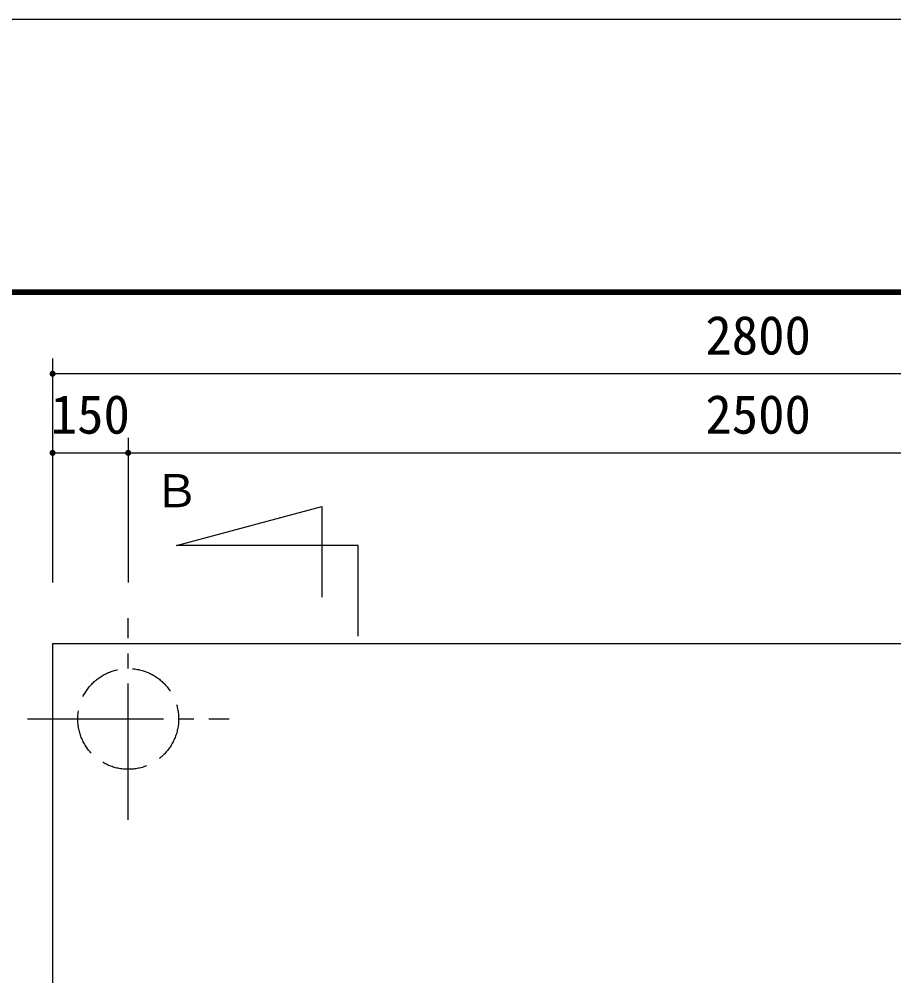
# Model space of a CAD drawing. Units: millimetres, scale not verified. Extents: x -8910 to 8910, y -6308 to 6308.
# Drawn here: x -6140 to -4405, y 4408 to 6308 of the extents above; entities that cross this region are included whole.
import ezdxf
from ezdxf.enums import TextEntityAlignment as Align

# ---------------------------------------------------------------- set-up
doc = ezdxf.new("R2010")
doc.units = ezdxf.units.MM
doc.header["$LTSCALE"] = 30
doc.linetypes.add('CHAIN2', pattern=[12, 9, -1, 1, -1])
doc.linetypes.add('DASHED3', pattern=[4, 3, -1])
for name, color, linetype, lineweight in [('0-0_製作', 5, 'Continuous', 25), ('0-1_空気管', 3, 'Continuous', 25), ('0-B_機器', 2, 'Continuous', 25), ('0-E_08', 2, 'Continuous', 25), ('1-0_図面枠', 7, 'Continuous', 25), ('1-1_Axis_waku', 7, 'Continuous', 25)]:
    doc.layers.add(name, color=color, linetype=linetype, lineweight=lineweight)
doc.styles.add('ＭＳ ゴシック', font='')
doc.styles.get('ＭＳ ゴシック').set_extended_font_data('MS Gothic')

msp = doc.modelspace()

# ---------------------------------------------------------------- linework, layer by layer
at = {"layer": '0-0_製作', "color": 2}
for p, q in [((-6073.84, 5633.53), (-6073.84, 5188.83)), ((-3273.85, 5603.53), (-6073.84, 5603.53)), ((-6073.84, 5476.47), (-6073.84, 5188.83)), ((-5923.84, 5476.47), (-5923.84, 5188.83)), ((-6073.84, 5446.47), (-5923.84, 5446.47)), ((-5923.84, 5446.47), (-3423.85, 5446.47))]:
    msp.add_line(p, q, dxfattribs=at)
at = {"layer": '0-0_製作'}
for points in [[(-6073.84, 5609.53), (-6079.84, 5603.53), (-6074.6, 5609.48)], [(-6073.84, 5609.53), (-6073.84, 5603.53), (-6079.84, 5603.53)], [(-6074.6, 5609.48), (-6079.84, 5603.53), (-6079.83, 5603.9)], [(-6073.84, 5603.53), (-6079.8, 5602.77), (-6079.84, 5603.53)], [(-6074.6, 5609.48), (-6079.83, 5603.9), (-6075.34, 5609.34)], [(-6075.34, 5609.34), (-6079.83, 5603.9), (-6079.74, 5604.65)], [(-6073.84, 5603.53), (-6079.66, 5602.03), (-6079.8, 5602.77)], [(-6075.34, 5609.34), (-6079.74, 5604.65), (-6076.05, 5609.11)], [(-6076.05, 5609.11), (-6079.74, 5604.65), (-6079.55, 5605.38)], [(-6073.84, 5603.53), (-6079.42, 5601.32), (-6079.66, 5602.03)], [(-6076.05, 5609.11), (-6079.55, 5605.38), (-6076.74, 5608.78)], [(-6076.74, 5608.78), (-6079.55, 5605.38), (-6079.27, 5606.08)], [(-6073.84, 5603.53), (-6079.1, 5600.64), (-6079.42, 5601.32)], [(-6076.74, 5608.78), (-6079.27, 5606.08), (-6077.37, 5608.38)], [(-6077.37, 5608.38), (-6079.27, 5606.08), (-6078.91, 5606.74)], [(-6073.84, 5603.53), (-6078.7, 5600), (-6079.1, 5600.64)], [(-6077.37, 5608.38), (-6078.91, 5606.74), (-6077.95, 5607.9)], [(-6077.95, 5607.9), (-6078.91, 5606.74), (-6078.47, 5607.35)], [(-6073.84, 5603.53), (-6078.22, 5599.42), (-6078.7, 5600)], [(-6073.84, 5603.53), (-6077.67, 5598.9), (-6078.22, 5599.42)], [(-6073.84, 5597.53), (-6077.67, 5598.9), (-6073.84, 5603.53)], [(-6073.47, 5609.51), (-6073.84, 5603.53), (-6073.84, 5609.53)], [(-6072.72, 5609.42), (-6073.84, 5603.53), (-6073.47, 5609.51)], [(-6071.99, 5609.23), (-6073.84, 5603.53), (-6072.72, 5609.42)], [(-6071.29, 5608.96), (-6073.84, 5603.53), (-6071.99, 5609.23)], [(-6070.63, 5608.59), (-6073.84, 5603.53), (-6071.29, 5608.96)], [(-6070.02, 5608.15), (-6073.84, 5603.53), (-6070.63, 5608.59)], [(-6069.47, 5607.63), (-6073.84, 5603.53), (-6070.02, 5608.15)], [(-6069.47, 5607.63), (-6067.84, 5603.53), (-6073.84, 5603.53)], [(-6067.84, 5603.53), (-6073.84, 5597.53), (-6073.84, 5603.53)], [(-6067.84, 5603.53), (-6073.09, 5597.57), (-6073.84, 5597.53)], [(-6067.86, 5603.15), (-6073.09, 5597.57), (-6067.84, 5603.53)], [(-6067.86, 5603.15), (-6072.35, 5597.72), (-6073.09, 5597.57)], [(-6067.95, 5602.4), (-6072.35, 5597.72), (-6067.86, 5603.15)], [(-6068.99, 5607.05), (-6067.84, 5603.53), (-6069.47, 5607.63)], [(-6068.59, 5606.42), (-6067.84, 5603.53), (-6068.99, 5607.05)], [(-6068.27, 5605.74), (-6067.84, 5603.53), (-6068.59, 5606.42)], [(-6068.03, 5605.02), (-6067.84, 5603.53), (-6068.27, 5605.74)], [(-6067.89, 5604.28), (-6067.84, 5603.53), (-6068.03, 5605.02)], [(-6073.84, 5597.53), (-6077.06, 5598.46), (-6077.67, 5598.9)], [(-6073.84, 5597.53), (-6076.4, 5598.1), (-6077.06, 5598.46)], [(-6073.84, 5597.53), (-6075.7, 5597.82), (-6076.4, 5598.1)], [(-6073.84, 5597.53), (-6074.97, 5597.63), (-6075.7, 5597.82)], [(-6073.84, 5597.53), (-6074.22, 5597.54), (-6074.97, 5597.63)], [(-6067.95, 5602.4), (-6071.64, 5597.95), (-6072.35, 5597.72)], [(-6068.14, 5601.67), (-6071.64, 5597.95), (-6067.95, 5602.4)], [(-6068.14, 5601.67), (-6070.95, 5598.27), (-6071.64, 5597.95)], [(-6068.42, 5600.97), (-6070.95, 5598.27), (-6068.14, 5601.67)], [(-6068.42, 5600.97), (-6070.32, 5598.67), (-6070.95, 5598.27)], [(-6068.78, 5600.31), (-6070.32, 5598.67), (-6068.42, 5600.97)], [(-6068.78, 5600.31), (-6069.74, 5599.15), (-6070.32, 5598.67)], [(-6069.22, 5599.7), (-6069.74, 5599.15), (-6068.78, 5600.31)], [(-6073.84, 5452.47), (-6079.84, 5446.47), (-6074.6, 5452.42)], [(-6073.84, 5452.47), (-6073.84, 5446.47), (-6079.84, 5446.47)], [(-6074.6, 5452.42), (-6079.84, 5446.47), (-6079.83, 5446.84)], [(-6074.6, 5452.42), (-6079.83, 5446.84), (-6075.34, 5452.28)], [(-6075.34, 5452.28), (-6079.83, 5446.84), (-6079.74, 5447.59)], [(-6075.34, 5452.28), (-6079.74, 5447.59), (-6076.05, 5452.05)], [(-6076.05, 5452.05), (-6079.74, 5447.59), (-6079.55, 5448.32)], [(-6076.05, 5452.05), (-6079.55, 5448.32), (-6076.74, 5451.73)], [(-6076.74, 5451.73), (-6079.55, 5448.32), (-6079.27, 5449.02)], [(-6076.74, 5451.73), (-6079.27, 5449.02), (-6077.37, 5451.32)], [(-6077.37, 5451.32), (-6079.27, 5449.02), (-6078.91, 5449.68)], [(-6077.37, 5451.32), (-6078.91, 5449.68), (-6077.95, 5450.84)], [(-6073.47, 5452.46), (-6073.84, 5446.47), (-6073.84, 5452.47)], [(-6072.72, 5452.36), (-6073.84, 5446.47), (-6073.47, 5452.46)], [(-6071.99, 5452.17), (-6073.84, 5446.47), (-6072.72, 5452.36)], [(-6071.29, 5451.9), (-6073.84, 5446.47), (-6071.99, 5452.17)], [(-6070.63, 5451.53), (-6073.84, 5446.47), (-6071.29, 5451.9)], [(-6070.02, 5451.09), (-6073.84, 5446.47), (-6070.63, 5451.53)], [(-6069.47, 5450.57), (-6073.84, 5446.47), (-6070.02, 5451.09)], [(-5923.84, 5452.47), (-5929.84, 5446.47), (-5924.6, 5452.42)], [(-5923.84, 5452.47), (-5923.84, 5446.47), (-5929.84, 5446.47)], [(-5924.6, 5452.42), (-5929.84, 5446.47), (-5929.83, 5446.84)], [(-5924.6, 5452.42), (-5929.83, 5446.84), (-5925.34, 5452.28)], [(-5925.34, 5452.28), (-5929.83, 5446.84), (-5929.74, 5447.59)], [(-5925.34, 5452.28), (-5929.74, 5447.59), (-5926.05, 5452.05)], [(-5926.05, 5452.05), (-5929.74, 5447.59), (-5929.55, 5448.32)], [(-5926.05, 5452.05), (-5929.55, 5448.32), (-5926.74, 5451.73)], [(-5926.74, 5451.73), (-5929.55, 5448.32), (-5929.27, 5449.02)], [(-5926.74, 5451.73), (-5929.27, 5449.02), (-5927.37, 5451.32)], [(-5927.37, 5451.32), (-5929.27, 5449.02), (-5928.91, 5449.68)], [(-5927.37, 5451.32), (-5928.91, 5449.68), (-5927.95, 5450.84)], [(-5923.47, 5452.46), (-5923.84, 5446.47), (-5923.84, 5452.47)], [(-5922.72, 5452.36), (-5923.84, 5446.47), (-5923.47, 5452.46)], [(-5921.99, 5452.17), (-5923.84, 5446.47), (-5922.72, 5452.36)], [(-5921.29, 5451.9), (-5923.84, 5446.47), (-5921.99, 5452.17)], [(-5920.63, 5451.53), (-5923.84, 5446.47), (-5921.29, 5451.9)], [(-5920.02, 5451.09), (-5923.84, 5446.47), (-5920.63, 5451.53)], [(-5919.47, 5450.57), (-5923.84, 5446.47), (-5920.02, 5451.09)], [(-6073.84, 5446.47), (-6079.8, 5445.72), (-6079.84, 5446.47)], [(-6073.84, 5446.47), (-6079.66, 5444.98), (-6079.8, 5445.72)], [(-6073.84, 5446.47), (-6079.42, 5444.26), (-6079.66, 5444.98)], [(-6073.84, 5446.47), (-6079.1, 5443.58), (-6079.42, 5444.26)], [(-6073.84, 5446.47), (-6078.7, 5442.94), (-6079.1, 5443.58)], [(-6077.95, 5450.84), (-6078.91, 5449.68), (-6078.47, 5450.29)], [(-6073.84, 5446.47), (-6078.22, 5442.36), (-6078.7, 5442.94)], [(-6073.84, 5446.47), (-6077.67, 5441.84), (-6078.22, 5442.36)], [(-6073.84, 5440.47), (-6077.67, 5441.84), (-6073.84, 5446.47)], [(-6073.84, 5440.47), (-6077.06, 5441.4), (-6077.67, 5441.84)], [(-6073.84, 5440.47), (-6076.4, 5441.04), (-6077.06, 5441.4)], [(-6073.84, 5440.47), (-6075.7, 5440.76), (-6076.4, 5441.04)], [(-6073.84, 5440.47), (-6074.97, 5440.57), (-6075.7, 5440.76)], [(-6073.84, 5440.47), (-6074.22, 5440.48), (-6074.97, 5440.57)], [(-6069.47, 5450.57), (-6067.84, 5446.47), (-6073.84, 5446.47)], [(-6067.84, 5446.47), (-6073.84, 5440.47), (-6073.84, 5446.47)], [(-6067.84, 5446.47), (-6073.09, 5440.51), (-6073.84, 5440.47)], [(-6067.86, 5446.09), (-6073.09, 5440.51), (-6067.84, 5446.47)], [(-6067.86, 5446.09), (-6072.35, 5440.66), (-6073.09, 5440.51)], [(-6067.95, 5445.34), (-6072.35, 5440.66), (-6067.86, 5446.09)], [(-6067.95, 5445.34), (-6071.64, 5440.89), (-6072.35, 5440.66)], [(-6068.14, 5444.61), (-6071.64, 5440.89), (-6067.95, 5445.34)], [(-6068.14, 5444.61), (-6070.95, 5441.21), (-6071.64, 5440.89)], [(-6068.42, 5443.91), (-6070.95, 5441.21), (-6068.14, 5444.61)], [(-6068.42, 5443.91), (-6070.32, 5441.61), (-6070.95, 5441.21)], [(-6068.78, 5443.25), (-6070.32, 5441.61), (-6068.42, 5443.91)], [(-6068.78, 5443.25), (-6069.74, 5442.09), (-6070.32, 5441.61)], [(-6069.22, 5442.64), (-6069.74, 5442.09), (-6068.78, 5443.25)], [(-6068.99, 5449.99), (-6067.84, 5446.47), (-6069.47, 5450.57)], [(-6068.59, 5449.36), (-6067.84, 5446.47), (-6068.99, 5449.99)], [(-6068.27, 5448.68), (-6067.84, 5446.47), (-6068.59, 5449.36)], [(-6068.03, 5447.96), (-6067.84, 5446.47), (-6068.27, 5448.68)], [(-6067.89, 5447.22), (-6067.84, 5446.47), (-6068.03, 5447.96)], [(-5923.84, 5446.47), (-5929.8, 5445.72), (-5929.84, 5446.47)], [(-5923.84, 5446.47), (-5929.66, 5444.98), (-5929.8, 5445.72)], [(-5923.84, 5446.47), (-5929.42, 5444.26), (-5929.66, 5444.98)], [(-5923.84, 5446.47), (-5929.1, 5443.58), (-5929.42, 5444.26)], [(-5923.84, 5446.47), (-5928.7, 5442.94), (-5929.1, 5443.58)], [(-5927.95, 5450.84), (-5928.91, 5449.68), (-5928.47, 5450.29)], [(-5923.84, 5446.47), (-5928.22, 5442.36), (-5928.7, 5442.94)], [(-5923.84, 5446.47), (-5927.67, 5441.84), (-5928.22, 5442.36)], [(-5923.84, 5440.47), (-5927.67, 5441.84), (-5923.84, 5446.47)], [(-5923.84, 5440.47), (-5927.06, 5441.4), (-5927.67, 5441.84)], [(-5923.84, 5440.47), (-5926.4, 5441.04), (-5927.06, 5441.4)], [(-5923.84, 5440.47), (-5925.7, 5440.76), (-5926.4, 5441.04)], [(-5923.84, 5440.47), (-5924.97, 5440.57), (-5925.7, 5440.76)], [(-5923.84, 5440.47), (-5924.22, 5440.48), (-5924.97, 5440.57)], [(-5919.47, 5450.57), (-5917.84, 5446.47), (-5923.84, 5446.47)], [(-5917.84, 5446.47), (-5923.84, 5440.47), (-5923.84, 5446.47)], [(-5917.84, 5446.47), (-5923.09, 5440.51), (-5923.84, 5440.47)], [(-5917.86, 5446.09), (-5923.09, 5440.51), (-5917.84, 5446.47)], [(-5917.86, 5446.09), (-5922.35, 5440.66), (-5923.09, 5440.51)], [(-5917.95, 5445.34), (-5922.35, 5440.66), (-5917.86, 5446.09)], [(-5917.95, 5445.34), (-5921.64, 5440.89), (-5922.35, 5440.66)], [(-5918.14, 5444.61), (-5921.64, 5440.89), (-5917.95, 5445.34)], [(-5918.14, 5444.61), (-5920.95, 5441.21), (-5921.64, 5440.89)], [(-5918.42, 5443.91), (-5920.95, 5441.21), (-5918.14, 5444.61)], [(-5918.42, 5443.91), (-5920.32, 5441.61), (-5920.95, 5441.21)], [(-5918.78, 5443.25), (-5920.32, 5441.61), (-5918.42, 5443.91)], [(-5918.78, 5443.25), (-5919.74, 5442.09), (-5920.32, 5441.61)], [(-5919.22, 5442.64), (-5919.74, 5442.09), (-5918.78, 5443.25)], [(-5918.99, 5449.99), (-5917.84, 5446.47), (-5919.47, 5450.57)], [(-5918.59, 5449.36), (-5917.84, 5446.47), (-5918.99, 5449.99)], [(-5918.27, 5448.68), (-5917.84, 5446.47), (-5918.59, 5449.36)], [(-5918.03, 5447.96), (-5917.84, 5446.47), (-5918.27, 5448.68)], [(-5917.89, 5447.22), (-5917.84, 5446.47), (-5918.03, 5447.96)]]:
    msp.add_solid(points, dxfattribs=at)
at = {"layer": '0-1_空気管'}
for p, q in [((-5539.91, 5339.98), (-5539.91, 5159.98)), ((-5467.91, 5082.81), (-5467.91, 5262.81))]:
    msp.add_line(p, q, dxfattribs=at)
msp.add_lwpolyline([(-5467.91, 5262.81), (-5827.91, 5262.81), (-5539.91, 5339.98)], dxfattribs=at)
at = {"layer": '0-B_機器', "linetype": 'CHAIN2'}
for p, q in [((-5923.84, 4718.28), (-5923.84, 5118.28)), ((-6123.84, 4918.29), (-5723.84, 4918.29))]:
    msp.add_line(p, q, dxfattribs=at)
at = {"layer": '0-B_機器'}
for q in [(-6073.84, 2668.28), (-3273.85, 5068.29)]:
    msp.add_line((-6073.84, 5068.29), q, dxfattribs=at)
at = {"layer": '0-E_08', "linetype": 'DASHED3'}
msp.add_circle((-5923.84, 4918.29), 100, dxfattribs=at)
at = {"layer": '1-0_図面枠'}
msp.add_lwpolyline([(-8910, -6307.5), (-8910, 6307.5), (8910, 6307.5), (8910, -6307.5)], close=True, dxfattribs=at)
at = {"layer": '1-1_Axis_waku'}
for p, q in [((-7778.4, 5769.9), (8408.4, 5769.9)), ((-7777.8, 5769.3), (8407.8, 5769.3)), ((-7777.2, 5768.7), (8407.2, 5768.7)), ((-7776.6, 5768.1), (8406.6, 5768.1)), ((-7776, 5767.5), (8406, 5767.5)), ((-7775.4, 5766.9), (8405.4, 5766.9)), ((-7774.8, 5766.3), (8404.8, 5766.3)), ((-7774.2, 5765.7), (8404.2, 5765.7)), ((-7773.6, 5765.1), (8403.6, 5765.1)), ((-7773, 5764.5), (8403, 5764.5)), ((-7772.4, 5763.9), (8402.4, 5763.9)), ((-7771.8, 5763.3), (8401.8, 5763.3)), ((-7771.2, 5762.7), (8401.2, 5762.7)), ((-7770.6, 5762.1), (8400.6, 5762.1)), ((-7770, 5761.5), (8400, 5761.5))]:
    msp.add_line(p, q, dxfattribs=at)

# ---------------------------------------------------------------- texts
at = {"layer": '0-0_製作', "color": 4, "style": 'ＭＳ ゴシック'}
for s, p in [('2800', (-4778.85, 5618.53)), ('150', (-6077.59, 5461.47)), ('2500', (-4778.85, 5461.47))]:
    msp.add_text(s, height=76.98, dxfattribs=at).set_placement(p, align=Align.BOTTOM_LEFT)
at = {"layer": '0-1_空気管', "color": 4, "style": 'ＭＳ ゴシック'}
msp.add_text('Ｂ', height=65.98, dxfattribs=at).set_placement((-5873.18, 5318.66), align=Align.BOTTOM_LEFT)

doc.saveas('drawing.dxf')
